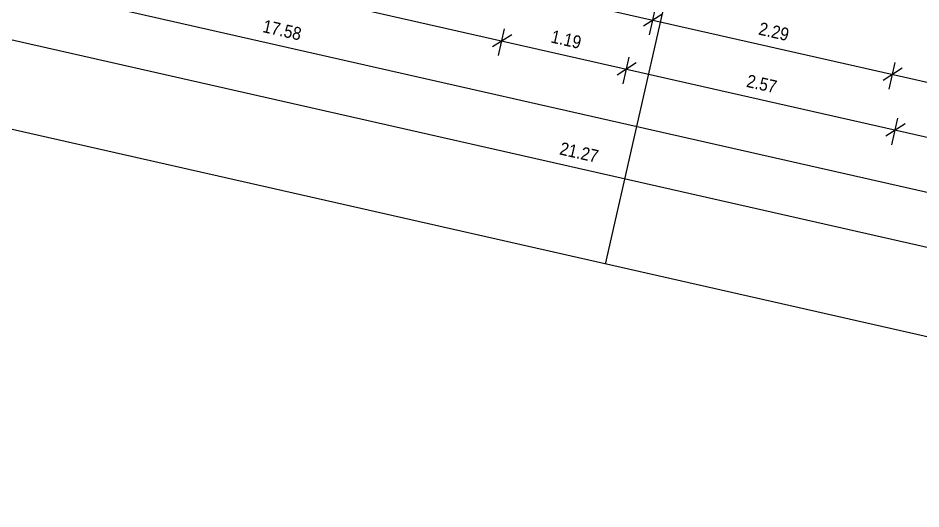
# Model space of a CAD drawing. Header units: metres. Extents: x -364 to -248, y 1030 to 1089.
# Drawn here: x -281.28 to -272.86, y 1047.03 to 1051.61 of the extents above; entities that cross this region are included whole.
import ezdxf
from ezdxf.enums import TextEntityAlignment as Align

# ---------------------------------------------------------------- set-up
doc = ezdxf.new("R2010")
doc.units = ezdxf.units.M
doc.header["$LTSCALE"] = 0.03
doc.layers.add('A_Bemaßung', color=2, linetype='CONTINUOUS')
doc.layers.add('A_wände', color=6, linetype='CONTINUOUS')
doc.styles.add('BOLDSIMP_FNT', font='TXT', dxfattribs={"height": 1})

# ---------------------------------------------------------------- blocks, each defined once
blk = doc.blocks.new('SLASH1')
at = {"layer": 'A_Bemaßung', "color": 2, "linetype": 'Continuous'}
for p, q in [((0, -0.14068), (0, 0.11466)), ((0.07663, 0.07663), (-0.07319, -0.07319))]:
    blk.add_line(p, q, dxfattribs=at)

msp = doc.modelspace()

# ---------------------------------------------------------------- linework, layer by layer
at = {"layer": 'A_Bemaßung', "linetype": 'Continuous'}
for p, q in [((-287.26914, 1054.2909), (-269.92563, 1050.35692)), ((-287.21552, 1053.76603), (-265.35434, 1048.80732)), ((-287.49035, 1053.31567), (-265.48606, 1048.3245)), ((-286.51027, 1052.58066), (-265.57555, 1047.83209))]:
    msp.add_line(p, q, dxfattribs=at)
at = {"layer": 'A_wände'}
msp.add_line((-274.38675, 1055.55404), (-275.80182, 1049.31546), dxfattribs=at)
at = {"layer": 'A_wände', "linetype": 'Continuous'}
msp.add_line((-248.20144, 1043.05487), (-286.77161, 1051.80374), dxfattribs=at)

# ---------------------------------------------------------------- block references
at = {"layer": 'A_Bemaßung', "color": 7, "rotation": 347.2200000000001}
for p in [(-275.3574, 1051.58899), (-276.76501, 1051.39557), (-275.60455, 1051.13235), (-273.12423, 1051.08245), (-273.09828, 1050.56386)]:
    msp.add_blockref('SLASH1', p, dxfattribs=at)

# ---------------------------------------------------------------- texts
at = {"layer": 'A_Bemaßung', "color": 7, "linetype": 'Continuous', "style": 'BOLDSIMP_FNT', "width": 0.9}
for s, p in [('17.58', (-279.01066, 1051.44352)), ('2.29', (-274.38774, 1051.42032)), ('1.19', (-276.32415, 1051.34684)), ('2.57', (-274.50082, 1050.93326)), ('21.27', (-276.2425, 1050.30292))]:
    msp.add_text(s, height=0.12, rotation=347.2, dxfattribs=at).set_placement(p, align=Align.BOTTOM_LEFT)

doc.saveas('drawing.dxf')
